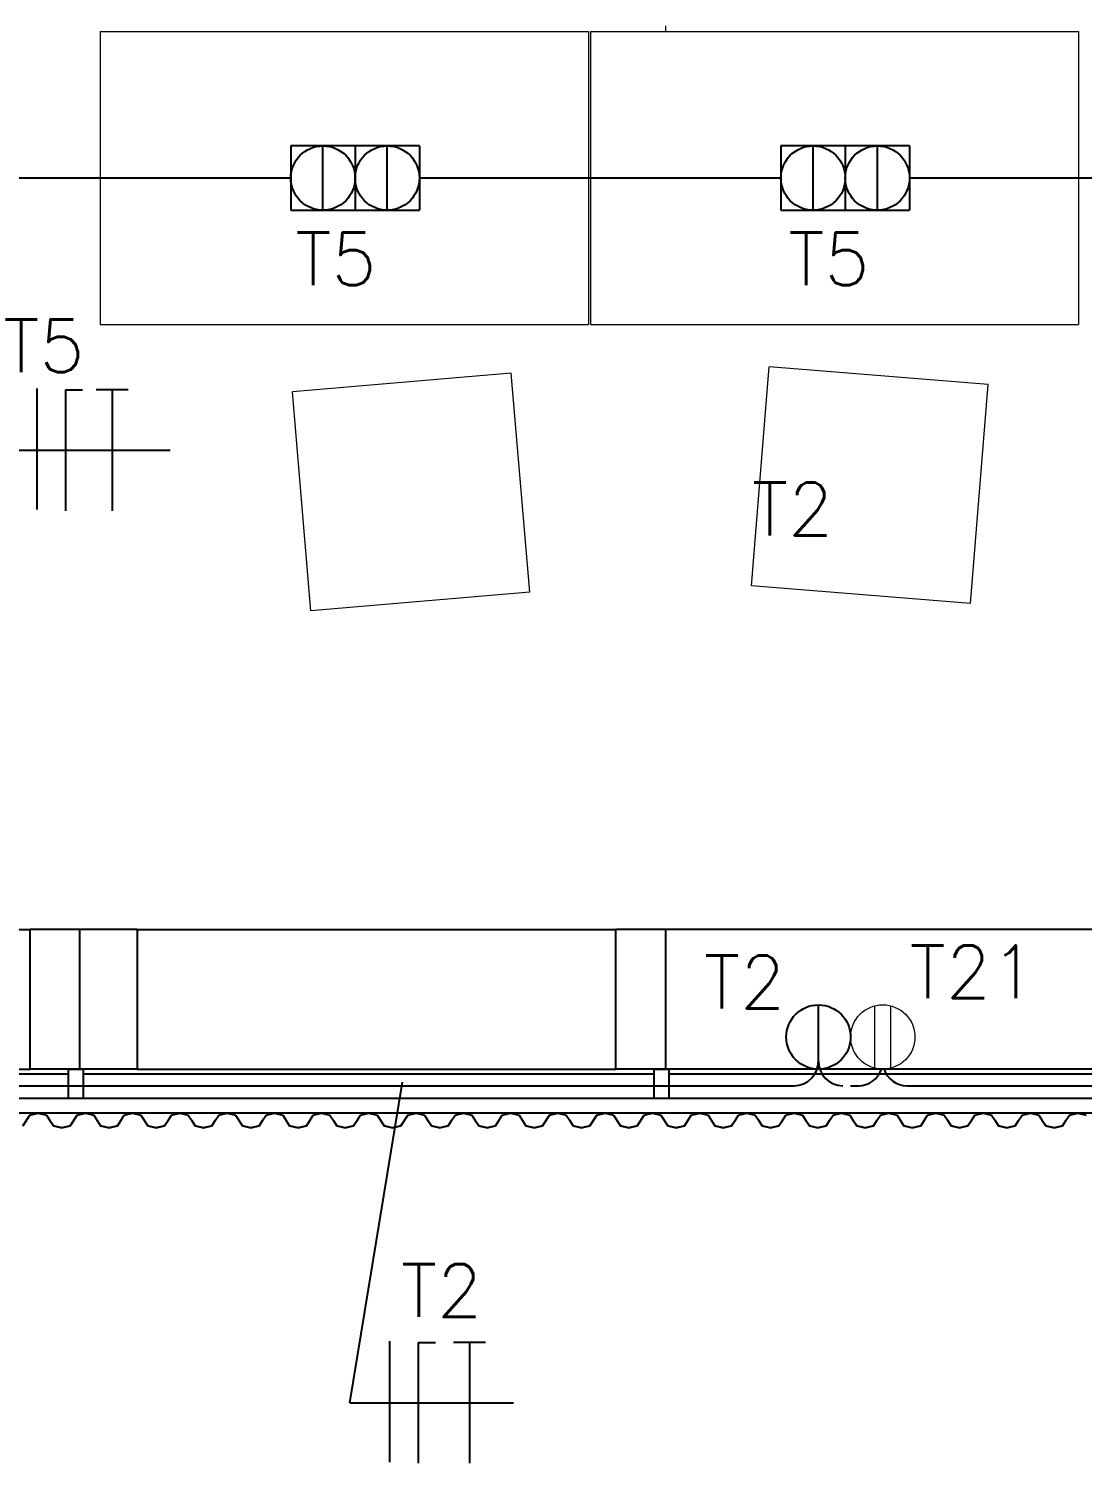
# Model space of a CAD drawing. Header units: millimetres. Extents: x 27525 to 1347740, y 16401 to 59429.
# Drawn here: x 644144 to 646302, y 33175 to 36113 of the extents above; entities that cross this region are included whole.
import ezdxf
from ezdxf.lldxf.tags import DXFTag

# ---------------------------------------------------------------- set-up
doc = ezdxf.new("R2010")
doc.units = ezdxf.units.MM
doc.layers.add('ArqElet', color=11, linetype='Continuous', lineweight=5)
for name, color, linetype in [('ARQUITETURA', 8, 'Continuous'), ('ELETRICA', 3, 'Continuous'), ('Eletruto embutido no piso', 4, 'HIDDEN'), ('PERFILADO', 2, 'Continuous')]:
    doc.layers.add(name, color=color, linetype=linetype)
doc.layers.add('Mobiliário', color=151, linetype='Continuous', lineweight=9, plot=False)
doc.styles.get("Standard").update_dxf_attribs({"font": 'romans.shx'})
tags = doc.linetypes.add('HIDDEN', pattern=[0.375, 0.25, -0.125]).pattern_tags.tags
tags[6:7] = [DXFTag(74, 4), DXFTag(75, 0), DXFTag(340, '0'), DXFTag(46, 1.0), DXFTag(50, 0.0), DXFTag(44, 0.0), DXFTag(45, 0.0)]
tags[4:5] = [DXFTag(74, 4), DXFTag(75, 0), DXFTag(340, '0'), DXFTag(46, 1.0), DXFTag(50, 0.0), DXFTag(44, 0.0), DXFTag(45, 0.0)]

# ---------------------------------------------------------------- blocks, each defined once
blk = doc.blocks.new('N1')
at = {"layer": 'ARQUITETURA', "color": 4, "lineweight": -2, "ltscale": 1.3}
for q in [(603856.7, 118519.9), (603915.2, 118932.3)]:
    blk.add_line((603856.7, 118932.3), q, dxfattribs=at)
blk = doc.blocks.new('te')
at = {"layer": 'ARQUITETURA', "color": 4, "lineweight": -2}
for p, q in [((645596.8, 24561.6), (645531.3, 24561.6)), ((645564.1, 24561.6), (645564.1, 24314.2))]:
    blk.add_line(p, q, dxfattribs=at)
blk = doc.blocks.new('T2')
at = {"layer": 'ArqElet', "color": 3}
for p, q in [((641803.1, 36121.6), (641909.4, 36121.6)), ((641803.1, 36094.3), (641909.4, 36094.3))]:
    blk.add_line(p, q, dxfattribs=at)
blk.add_circle((641856.3, 36108), 54.9, dxfattribs=at)

msp = doc.modelspace()

# ---------------------------------------------------------------- linework, layer by layer
at = {"color": 0}
for p, q in [((643166.054, 34268.373), (644147.032, 34268.373)), ((643166.054, 34268.373), (644147.032, 34268.373)), ((644249.055, 34268.373), (644147.032, 34268.373)), ((644147.032, 33982.375), (644147.032, 34268.373)), ((644249.055, 34268.373), (644147.032, 34268.373)), ((644147.032, 33982.375), (644147.032, 34268.373)), ((644249.055, 33982.375), (644249.055, 34268.373)), ((644249.055, 33982.375), (644249.055, 34268.373)), ((644366.054, 34268.373), (644249.055, 34268.373)), ((644249.055, 33982.375), (644249.055, 34268.373)), ((644249.055, 33982.375), (644249.055, 34268.373)), ((644366.054, 34268.373), (644249.055, 34268.373)), ((644366.054, 34268.373), (644366.054, 33982.375)), ((644366.054, 34268.373), (645347.031, 34268.373)), ((644366.054, 34268.373), (645347.031, 34268.373)), ((644366.054, 34268.373), (644366.054, 33982.375)), ((645449.055, 34268.373), (645347.031, 34268.373)), ((645347.031, 33982.375), (645347.031, 34268.373)), ((645449.055, 34268.373), (645347.031, 34268.373)), ((645347.031, 33982.375), (645347.031, 34268.373)), ((645449.055, 33982.375), (645449.055, 34268.373)), ((646649.055, 34268.373), (645449.055, 34268.373)), ((645449.055, 33982.375), (645449.055, 34268.373)), ((645449.055, 33982.375), (645449.055, 34268.373)), ((646649.055, 34268.373), (645449.055, 34268.373)), ((645449.055, 33982.375), (645449.055, 34268.373)), ((644225.548, 33972.21), (643055.548, 33972.21)), ((644225.548, 33972.21), (643055.548, 33972.21)), ((643166.054, 33982.375), (644147.032, 33982.375)), ((644225.548, 33922.376), (644225.548, 33982.376)), ((644225.548, 33922.376), (644225.548, 33982.376)), ((644366.054, 33982.375), (644249.055, 33982.375)), ((644366.054, 33982.375), (644249.055, 33982.375)), ((644255.548, 33982.376), (644255.548, 33922.376)), ((644255.548, 33982.376), (644255.548, 33922.376)), ((645425.548, 33972.21), (644255.548, 33972.21)), ((645425.548, 33972.21), (644255.548, 33972.21)), ((644366.054, 33982.375), (645347.031, 33982.375)), ((645449.055, 33982.375), (645347.031, 33982.375)), ((645449.055, 33982.375), (645347.031, 33982.375)), ((645425.548, 33982.376), (645455.548, 33982.376)), ((645425.548, 33922.376), (645425.548, 33982.376)), ((645425.548, 33922.376), (645425.548, 33982.376)), ((645425.548, 33982.376), (645455.548, 33982.376)), ((646649.055, 33982.375), (645449.055, 33982.375)), ((646649.055, 33982.375), (645449.055, 33982.375)), ((645455.548, 33982.376), (645455.548, 33922.376)), ((645455.548, 33982.376), (645455.548, 33922.376)), ((646625.548, 33972.21), (645455.548, 33972.21)), ((646625.548, 33972.21), (645455.548, 33972.21)), ((644225.548, 33922.376), (643055.548, 33922.376)), ((644255.548, 33922.376), (644225.548, 33922.376)), ((644255.548, 33922.376), (644225.548, 33922.376)), ((645425.548, 33922.376), (644255.548, 33922.376)), ((645455.548, 33922.376), (645425.548, 33922.376)), ((645455.548, 33922.376), (645425.548, 33922.376)), ((646625.548, 33922.376), (645455.548, 33922.376)), ((650573.957, 33892.376), (641523.957, 33892.376)), ((644146.233, 33887.955), (644132.056, 33866.61)), ((644132.056, 33866.61), (644146.233, 33887.955)), ((644132.056, 33866.61), (644146.233, 33887.955)), ((644146.233, 33887.955), (644163.345, 33892.376)), ((644146.233, 33887.955), (644163.345, 33892.376)), ((644146.233, 33887.955), (644163.345, 33892.376)), ((644163.345, 33892.376), (644180.456, 33887.955)), ((644163.345, 33892.376), (644180.456, 33887.955)), ((644163.345, 33892.376), (644180.456, 33887.955)), ((644180.456, 33887.955), (644187.545, 33877.282)), ((644180.456, 33887.955), (644187.545, 33877.282)), ((644180.456, 33887.955), (644187.545, 33877.282)), ((644194.633, 33866.61), (644187.545, 33877.282)), ((644187.545, 33877.282), (644194.633, 33866.61)), ((644187.545, 33877.282), (644194.633, 33866.61)), ((644243.033, 33887.955), (644228.856, 33866.61)), ((644228.856, 33866.61), (644243.033, 33887.955)), ((644228.856, 33866.61), (644243.033, 33887.955)), ((644243.033, 33887.955), (644260.144, 33892.376)), ((644243.033, 33887.955), (644260.144, 33892.376)), ((644243.033, 33887.955), (644260.144, 33892.376)), ((644260.144, 33892.376), (644277.256, 33887.955)), ((644260.144, 33892.376), (644277.256, 33887.955)), ((644260.144, 33892.376), (644277.256, 33887.955)), ((644277.256, 33887.955), (644291.433, 33866.61)), ((644277.256, 33887.955), (644291.433, 33866.61)), ((644277.256, 33887.955), (644291.433, 33866.61)), ((644325.656, 33866.61), (644332.744, 33877.282)), ((644332.744, 33877.282), (644325.656, 33866.61)), ((644325.656, 33866.61), (644332.744, 33877.282)), ((644332.744, 33877.282), (644339.833, 33887.955)), ((644332.744, 33877.282), (644339.833, 33887.955)), ((644332.744, 33877.282), (644339.833, 33887.955)), ((644339.833, 33887.955), (644356.944, 33892.376)), ((644339.833, 33887.955), (644356.944, 33892.376)), ((644339.833, 33887.955), (644356.944, 33892.376)), ((644356.944, 33892.376), (644374.056, 33887.955)), ((644356.944, 33892.376), (644374.056, 33887.955)), ((644356.944, 33892.376), (644374.056, 33887.955)), ((644374.056, 33887.955), (644388.233, 33866.61)), ((644374.056, 33887.955), (644388.233, 33866.61)), ((644374.056, 33887.955), (644388.233, 33866.61)), ((644422.456, 33866.61), (644429.544, 33877.282)), ((644429.544, 33877.282), (644422.456, 33866.61)), ((644422.456, 33866.61), (644429.544, 33877.282)), ((644429.544, 33877.282), (644436.632, 33887.955)), ((644429.544, 33877.282), (644436.632, 33887.955)), ((644429.544, 33877.282), (644436.632, 33887.955)), ((644436.632, 33887.955), (644453.744, 33892.376)), ((644436.632, 33887.955), (644453.744, 33892.376)), ((644436.632, 33887.955), (644453.744, 33892.376)), ((644453.744, 33892.376), (644470.856, 33887.955)), ((644453.744, 33892.376), (644470.856, 33887.955)), ((644453.744, 33892.376), (644470.856, 33887.955)), ((644470.856, 33887.955), (644477.944, 33877.282)), ((644470.856, 33887.955), (644477.944, 33877.282)), ((644470.856, 33887.955), (644477.944, 33877.282)), ((644485.032, 33866.61), (644477.944, 33877.282)), ((644477.944, 33877.282), (644485.032, 33866.61)), ((644477.944, 33877.282), (644485.032, 33866.61)), ((644519.256, 33866.61), (644526.344, 33877.282)), ((644526.344, 33877.282), (644519.256, 33866.61)), ((644519.256, 33866.61), (644526.344, 33877.282)), ((644526.344, 33877.282), (644533.432, 33887.955)), ((644526.344, 33877.282), (644533.432, 33887.955)), ((644526.344, 33877.282), (644533.432, 33887.955)), ((644533.432, 33887.955), (644550.544, 33892.376)), ((644533.432, 33887.955), (644550.544, 33892.376)), ((644533.432, 33887.955), (644550.544, 33892.376)), ((644550.544, 33892.376), (644567.656, 33887.955)), ((644550.544, 33892.376), (644567.656, 33887.955)), ((644550.544, 33892.376), (644567.656, 33887.955)), ((644567.656, 33887.955), (644581.832, 33866.61)), ((644567.656, 33887.955), (644581.832, 33866.61)), ((644567.656, 33887.955), (644581.832, 33866.61)), ((644616.056, 33866.61), (644623.144, 33877.282)), ((644623.144, 33877.282), (644616.056, 33866.61)), ((644616.056, 33866.61), (644623.144, 33877.282)), ((644623.144, 33877.282), (644630.232, 33887.955)), ((644623.144, 33877.282), (644630.232, 33887.955)), ((644623.144, 33877.282), (644630.232, 33887.955)), ((644630.232, 33887.955), (644647.344, 33892.376)), ((644630.232, 33887.955), (644647.344, 33892.376)), ((644630.232, 33887.955), (644647.344, 33892.376)), ((644647.344, 33892.376), (644664.456, 33887.955)), ((644647.344, 33892.376), (644664.456, 33887.955)), ((644647.344, 33892.376), (644664.456, 33887.955)), ((644664.456, 33887.955), (644671.544, 33877.282)), ((644664.456, 33887.955), (644671.544, 33877.282)), ((644664.456, 33887.955), (644671.544, 33877.282)), ((644678.632, 33866.61), (644671.544, 33877.282)), ((644671.544, 33877.282), (644678.632, 33866.61)), ((644671.544, 33877.282), (644678.632, 33866.61)), ((644712.856, 33866.61), (644719.944, 33877.282)), ((644719.944, 33877.282), (644712.856, 33866.61)), ((644712.856, 33866.61), (644719.944, 33877.282)), ((644719.944, 33877.282), (644727.032, 33887.955)), ((644719.944, 33877.282), (644727.032, 33887.955)), ((644719.944, 33877.282), (644727.032, 33887.955)), ((644727.032, 33887.955), (644744.144, 33892.376)), ((644727.032, 33887.955), (644744.144, 33892.376)), ((644727.032, 33887.955), (644744.144, 33892.376)), ((644744.144, 33892.376), (644761.256, 33887.955)), ((644744.144, 33892.376), (644761.256, 33887.955)), ((644744.144, 33892.376), (644761.256, 33887.955)), ((644761.256, 33887.955), (644768.344, 33877.282)), ((644761.256, 33887.955), (644768.344, 33877.282)), ((644761.256, 33887.955), (644768.344, 33877.282)), ((644775.432, 33866.61), (644768.344, 33877.282)), ((644768.344, 33877.282), (644775.432, 33866.61)), ((644768.344, 33877.282), (644775.432, 33866.61)), ((644809.656, 33866.61), (644816.744, 33877.282)), ((644816.744, 33877.282), (644809.656, 33866.61)), ((644809.656, 33866.61), (644816.744, 33877.282)), ((644816.744, 33877.282), (644823.832, 33887.955)), ((644816.744, 33877.282), (644823.832, 33887.955)), ((644816.744, 33877.282), (644823.832, 33887.955)), ((644823.832, 33887.955), (644840.944, 33892.376)), ((644823.832, 33887.955), (644840.944, 33892.376)), ((644823.832, 33887.955), (644840.944, 33892.376)), ((644840.944, 33892.376), (644858.056, 33887.955)), ((644840.944, 33892.376), (644858.056, 33887.955)), ((644840.944, 33892.376), (644858.056, 33887.955)), ((644858.056, 33887.955), (644872.232, 33866.61)), ((644858.056, 33887.955), (644872.232, 33866.61)), ((644858.056, 33887.955), (644872.232, 33866.61)), ((644920.631, 33887.955), (644906.456, 33866.61)), ((644906.456, 33866.61), (644920.631, 33887.955)), ((644906.456, 33866.61), (644920.631, 33887.955)), ((644920.631, 33887.955), (644937.743, 33892.376)), ((644920.631, 33887.955), (644937.743, 33892.376)), ((644920.631, 33887.955), (644937.743, 33892.376)), ((644937.743, 33892.376), (644954.855, 33887.955)), ((644937.743, 33892.376), (644954.855, 33887.955)), ((644937.743, 33892.376), (644954.855, 33887.955)), ((644954.855, 33887.955), (644961.943, 33877.282)), ((644954.855, 33887.955), (644961.943, 33877.282)), ((644954.855, 33887.955), (644961.943, 33877.282)), ((644969.031, 33866.61), (644961.943, 33877.282)), ((644961.943, 33877.282), (644969.031, 33866.61)), ((644961.943, 33877.282), (644969.031, 33866.61)), ((645003.255, 33866.61), (645010.343, 33877.282)), ((645010.343, 33877.282), (645003.255, 33866.61)), ((645003.255, 33866.61), (645010.343, 33877.282)), ((645010.343, 33877.282), (645017.431, 33887.955)), ((645010.343, 33877.282), (645017.431, 33887.955)), ((645010.343, 33877.282), (645017.431, 33887.955)), ((645017.431, 33887.955), (645034.543, 33892.376)), ((645017.431, 33887.955), (645034.543, 33892.376)), ((645017.431, 33887.955), (645034.543, 33892.376)), ((645034.543, 33892.376), (645051.655, 33887.955)), ((645034.543, 33892.376), (645051.655, 33887.955)), ((645034.543, 33892.376), (645051.655, 33887.955)), ((645051.655, 33887.955), (645058.743, 33877.282)), ((645051.655, 33887.955), (645058.743, 33877.282)), ((645051.655, 33887.955), (645058.743, 33877.282)), ((645065.831, 33866.61), (645058.743, 33877.282)), ((645058.743, 33877.282), (645065.831, 33866.61)), ((645058.743, 33877.282), (645065.831, 33866.61)), ((645100.055, 33866.61), (645107.143, 33877.282)), ((645107.143, 33877.282), (645100.055, 33866.61)), ((645100.055, 33866.61), (645107.143, 33877.282)), ((645107.143, 33877.282), (645114.231, 33887.955)), ((645107.143, 33877.282), (645114.231, 33887.955)), ((645107.143, 33877.282), (645114.231, 33887.955)), ((645114.231, 33887.955), (645131.343, 33892.376)), ((645114.231, 33887.955), (645131.343, 33892.376)), ((645114.231, 33887.955), (645131.343, 33892.376)), ((645131.343, 33892.376), (645148.455, 33887.955)), ((645131.343, 33892.376), (645148.455, 33887.955)), ((645131.343, 33892.376), (645148.455, 33887.955)), ((645148.455, 33887.955), (645162.631, 33866.61)), ((645148.455, 33887.955), (645162.631, 33866.61)), ((645148.455, 33887.955), (645162.631, 33866.61)), ((645211.031, 33887.955), (645196.855, 33866.61)), ((645196.855, 33866.61), (645211.031, 33887.955)), ((645196.855, 33866.61), (645211.031, 33887.955)), ((645211.031, 33887.955), (645228.143, 33892.376)), ((645211.031, 33887.955), (645228.143, 33892.376)), ((645211.031, 33887.955), (645228.143, 33892.376)), ((645228.143, 33892.376), (645245.255, 33887.955)), ((645228.143, 33892.376), (645245.255, 33887.955)), ((645228.143, 33892.376), (645245.255, 33887.955)), ((645245.255, 33887.955), (645252.343, 33877.282)), ((645245.255, 33887.955), (645252.343, 33877.282)), ((645245.255, 33887.955), (645252.343, 33877.282)), ((645259.431, 33866.61), (645252.343, 33877.282)), ((645252.343, 33877.282), (645259.431, 33866.61)), ((645252.343, 33877.282), (645259.431, 33866.61)), ((645307.831, 33887.955), (645293.655, 33866.61)), ((645293.655, 33866.61), (645307.831, 33887.955)), ((645293.655, 33866.61), (645307.831, 33887.955)), ((645307.831, 33887.955), (645324.943, 33892.376)), ((645307.831, 33887.955), (645324.943, 33892.376)), ((645307.831, 33887.955), (645324.943, 33892.376)), ((645324.943, 33892.376), (645342.055, 33887.955)), ((645324.943, 33892.376), (645342.055, 33887.955)), ((645324.943, 33892.376), (645342.055, 33887.955)), ((645342.055, 33887.955), (645356.231, 33866.61)), ((645342.055, 33887.955), (645356.231, 33866.61)), ((645342.055, 33887.955), (645356.231, 33866.61)), ((645404.631, 33887.955), (645390.455, 33866.61)), ((645390.455, 33866.61), (645404.631, 33887.955)), ((645390.455, 33866.61), (645404.631, 33887.955)), ((645404.631, 33887.955), (645421.743, 33892.376)), ((645404.631, 33887.955), (645421.743, 33892.376)), ((645404.631, 33887.955), (645421.743, 33892.376)), ((645421.743, 33892.376), (645438.855, 33887.955)), ((645421.743, 33892.376), (645438.855, 33887.955)), ((645421.743, 33892.376), (645438.855, 33887.955)), ((645438.855, 33887.955), (645453.031, 33866.61)), ((645438.855, 33887.955), (645453.031, 33866.61)), ((645438.855, 33887.955), (645453.031, 33866.61)), ((645501.431, 33887.955), (645487.255, 33866.61)), ((645487.255, 33866.61), (645501.431, 33887.955)), ((645487.255, 33866.61), (645501.431, 33887.955)), ((645501.431, 33887.955), (645518.543, 33892.376)), ((645501.431, 33887.955), (645518.543, 33892.376)), ((645501.431, 33887.955), (645518.543, 33892.376)), ((645518.543, 33892.376), (645535.655, 33887.955)), ((645518.543, 33892.376), (645535.655, 33887.955)), ((645518.543, 33892.376), (645535.655, 33887.955)), ((645535.655, 33887.955), (645549.83, 33866.61)), ((645535.655, 33887.955), (645549.83, 33866.61)), ((645535.655, 33887.955), (645549.83, 33866.61)), ((645584.054, 33866.61), (645591.142, 33877.282)), ((645591.142, 33877.282), (645584.054, 33866.61)), ((645584.054, 33866.61), (645591.142, 33877.282)), ((645591.142, 33877.282), (645598.23, 33887.955)), ((645591.142, 33877.282), (645598.23, 33887.955)), ((645591.142, 33877.282), (645598.23, 33887.955)), ((645598.23, 33887.955), (645615.342, 33892.376)), ((645598.23, 33887.955), (645615.342, 33892.376)), ((645598.23, 33887.955), (645615.342, 33892.376)), ((645615.342, 33892.376), (645632.454, 33887.955)), ((645615.342, 33892.376), (645632.454, 33887.955)), ((645615.342, 33892.376), (645632.454, 33887.955)), ((645632.454, 33887.955), (645639.542, 33877.282)), ((645632.454, 33887.955), (645639.542, 33877.282)), ((645632.454, 33887.955), (645639.542, 33877.282)), ((645646.63, 33866.61), (645639.542, 33877.282)), ((645639.542, 33877.282), (645646.63, 33866.61)), ((645639.542, 33877.282), (645646.63, 33866.61)), ((645680.854, 33866.61), (645687.942, 33877.282)), ((645687.942, 33877.282), (645680.854, 33866.61)), ((645680.854, 33866.61), (645687.942, 33877.282)), ((645687.942, 33877.282), (645695.03, 33887.955)), ((645687.942, 33877.282), (645695.03, 33887.955)), ((645687.942, 33877.282), (645695.03, 33887.955)), ((645695.03, 33887.955), (645712.142, 33892.376)), ((645695.03, 33887.955), (645712.142, 33892.376)), ((645695.03, 33887.955), (645712.142, 33892.376)), ((645712.142, 33892.376), (645729.254, 33887.955)), ((645712.142, 33892.376), (645729.254, 33887.955)), ((645712.142, 33892.376), (645729.254, 33887.955)), ((645729.254, 33887.955), (645736.342, 33877.282)), ((645729.254, 33887.955), (645736.342, 33877.282)), ((645729.254, 33887.955), (645736.342, 33877.282)), ((645743.43, 33866.61), (645736.342, 33877.282)), ((645736.342, 33877.282), (645743.43, 33866.61)), ((645736.342, 33877.282), (645743.43, 33866.61)), ((645777.654, 33866.61), (645784.742, 33877.282)), ((645784.742, 33877.282), (645777.654, 33866.61)), ((645777.654, 33866.61), (645784.742, 33877.282)), ((645784.742, 33877.282), (645791.83, 33887.955)), ((645784.742, 33877.282), (645791.83, 33887.955)), ((645784.742, 33877.282), (645791.83, 33887.955)), ((645791.83, 33887.955), (645808.942, 33892.376)), ((645791.83, 33887.955), (645808.942, 33892.376)), ((645791.83, 33887.955), (645808.942, 33892.376)), ((645808.942, 33892.376), (645826.054, 33887.955)), ((645808.942, 33892.376), (645826.054, 33887.955)), ((645808.942, 33892.376), (645826.054, 33887.955)), ((645826.054, 33887.955), (645833.142, 33877.282)), ((645826.054, 33887.955), (645833.142, 33877.282)), ((645826.054, 33887.955), (645833.142, 33877.282)), ((645840.23, 33866.61), (645833.142, 33877.282)), ((645833.142, 33877.282), (645840.23, 33866.61)), ((645833.142, 33877.282), (645840.23, 33866.61)), ((645874.454, 33866.61), (645881.542, 33877.282)), ((645881.542, 33877.282), (645874.454, 33866.61)), ((645874.454, 33866.61), (645881.542, 33877.282)), ((645881.542, 33877.282), (645888.63, 33887.955)), ((645881.542, 33877.282), (645888.63, 33887.955)), ((645881.542, 33877.282), (645888.63, 33887.955)), ((645888.63, 33887.955), (645905.742, 33892.376)), ((645888.63, 33887.955), (645905.742, 33892.376)), ((645888.63, 33887.955), (645905.742, 33892.376)), ((645905.742, 33892.376), (645922.854, 33887.955)), ((645905.742, 33892.376), (645922.854, 33887.955)), ((645905.742, 33892.376), (645922.854, 33887.955)), ((645922.854, 33887.955), (645929.942, 33877.282)), ((645922.854, 33887.955), (645929.942, 33877.282)), ((645922.854, 33887.955), (645929.942, 33877.282)), ((645937.03, 33866.61), (645929.942, 33877.282)), ((645929.942, 33877.282), (645937.03, 33866.61)), ((645929.942, 33877.282), (645937.03, 33866.61)), ((645971.254, 33866.61), (645978.342, 33877.282)), ((645978.342, 33877.282), (645971.254, 33866.61)), ((645971.254, 33866.61), (645978.342, 33877.282)), ((645978.342, 33877.282), (645985.43, 33887.955)), ((645978.342, 33877.282), (645985.43, 33887.955)), ((645978.342, 33877.282), (645985.43, 33887.955)), ((645985.43, 33887.955), (646002.542, 33892.376)), ((645985.43, 33887.955), (646002.542, 33892.376)), ((645985.43, 33887.955), (646002.542, 33892.376)), ((646002.542, 33892.376), (646019.654, 33887.955)), ((646002.542, 33892.376), (646019.654, 33887.955)), ((646002.542, 33892.376), (646019.654, 33887.955)), ((646019.654, 33887.955), (646026.741, 33877.282)), ((646019.654, 33887.955), (646026.741, 33877.282)), ((646019.654, 33887.955), (646026.741, 33877.282)), ((646033.83, 33866.61), (646026.741, 33877.282)), ((646026.741, 33877.282), (646033.83, 33866.61)), ((646026.741, 33877.282), (646033.83, 33866.61)), ((646068.054, 33866.61), (646075.141, 33877.282)), ((646075.141, 33877.282), (646068.054, 33866.61)), ((646068.054, 33866.61), (646075.141, 33877.282)), ((646075.141, 33877.282), (646082.23, 33887.955)), ((646075.141, 33877.282), (646082.23, 33887.955)), ((646075.141, 33877.282), (646082.23, 33887.955)), ((646082.23, 33887.955), (646099.341, 33892.376)), ((646082.23, 33887.955), (646099.341, 33892.376)), ((646082.23, 33887.955), (646099.341, 33892.376)), ((646099.341, 33892.376), (646116.454, 33887.955)), ((646099.341, 33892.376), (646116.454, 33887.955)), ((646099.341, 33892.376), (646116.454, 33887.955)), ((646116.454, 33887.955), (646123.541, 33877.282)), ((646116.454, 33887.955), (646123.541, 33877.282)), ((646116.454, 33887.955), (646123.541, 33877.282)), ((646130.63, 33866.61), (646123.541, 33877.282)), ((646123.541, 33877.282), (646130.63, 33866.61)), ((646123.541, 33877.282), (646130.63, 33866.61)), ((646164.854, 33866.61), (646171.941, 33877.282)), ((646171.941, 33877.282), (646164.854, 33866.61)), ((646164.854, 33866.61), (646171.941, 33877.282)), ((646171.941, 33877.282), (646179.029, 33887.955)), ((646171.941, 33877.282), (646179.029, 33887.955)), ((646171.941, 33877.282), (646179.029, 33887.955)), ((646179.029, 33887.955), (646196.141, 33892.376)), ((646179.029, 33887.955), (646196.141, 33892.376)), ((646179.029, 33887.955), (646196.141, 33892.376)), ((646196.141, 33892.376), (646213.254, 33887.955)), ((646196.141, 33892.376), (646213.254, 33887.955)), ((646196.141, 33892.376), (646213.254, 33887.955)), ((646213.254, 33887.955), (646220.341, 33877.282)), ((646213.254, 33887.955), (646220.341, 33877.282)), ((646213.254, 33887.955), (646220.341, 33877.282)), ((646227.429, 33866.61), (646220.341, 33877.282)), ((646220.341, 33877.282), (646227.429, 33866.61)), ((646220.341, 33877.282), (646227.429, 33866.61)), ((646261.653, 33866.61), (646268.741, 33877.282)), ((646268.741, 33877.282), (646261.653, 33866.61)), ((646261.653, 33866.61), (646268.741, 33877.282)), ((646268.741, 33877.282), (646275.829, 33887.955)), ((646268.741, 33877.282), (646275.829, 33887.955)), ((646268.741, 33877.282), (646275.829, 33887.955)), ((646275.829, 33887.955), (646292.941, 33892.376)), ((646275.829, 33887.955), (646292.941, 33892.376)), ((646275.829, 33887.955), (646292.941, 33892.376)), ((646292.941, 33892.376), (646310.053, 33887.955)), ((646292.941, 33892.376), (646310.053, 33887.955)), ((646292.941, 33892.376), (646310.053, 33887.955)), ((644194.633, 33866.61), (644211.745, 33862.189)), ((644211.745, 33862.189), (644194.633, 33866.61)), ((644194.633, 33866.61), (644211.745, 33862.189)), ((644211.745, 33862.189), (644228.856, 33866.61)), ((644228.856, 33866.61), (644211.745, 33862.189)), ((644211.745, 33862.189), (644228.856, 33866.61)), ((644291.433, 33866.61), (644308.544, 33862.189)), ((644308.544, 33862.189), (644291.433, 33866.61)), ((644291.433, 33866.61), (644308.544, 33862.189)), ((644308.544, 33862.189), (644325.656, 33866.61)), ((644325.656, 33866.61), (644308.544, 33862.189)), ((644308.544, 33862.189), (644325.656, 33866.61)), ((644388.233, 33866.61), (644405.344, 33862.189)), ((644405.344, 33862.189), (644388.233, 33866.61)), ((644388.233, 33866.61), (644405.344, 33862.189)), ((644405.344, 33862.189), (644422.456, 33866.61)), ((644422.456, 33866.61), (644405.344, 33862.189)), ((644405.344, 33862.189), (644422.456, 33866.61)), ((644485.032, 33866.61), (644502.144, 33862.189)), ((644502.144, 33862.189), (644485.032, 33866.61)), ((644485.032, 33866.61), (644502.144, 33862.189)), ((644502.144, 33862.189), (644519.256, 33866.61)), ((644519.256, 33866.61), (644502.144, 33862.189)), ((644502.144, 33862.189), (644519.256, 33866.61)), ((644581.832, 33866.61), (644598.944, 33862.189)), ((644598.944, 33862.189), (644581.832, 33866.61)), ((644581.832, 33866.61), (644598.944, 33862.189)), ((644598.944, 33862.189), (644616.056, 33866.61)), ((644616.056, 33866.61), (644598.944, 33862.189)), ((644598.944, 33862.189), (644616.056, 33866.61)), ((644678.632, 33866.61), (644695.744, 33862.189)), ((644695.744, 33862.189), (644678.632, 33866.61)), ((644678.632, 33866.61), (644695.744, 33862.189)), ((644695.744, 33862.189), (644712.856, 33866.61)), ((644712.856, 33866.61), (644695.744, 33862.189)), ((644695.744, 33862.189), (644712.856, 33866.61)), ((644775.432, 33866.61), (644792.544, 33862.189)), ((644792.544, 33862.189), (644775.432, 33866.61)), ((644775.432, 33866.61), (644792.544, 33862.189)), ((644792.544, 33862.189), (644809.656, 33866.61)), ((644809.656, 33866.61), (644792.544, 33862.189)), ((644792.544, 33862.189), (644809.656, 33866.61)), ((644872.232, 33866.61), (644889.344, 33862.189)), ((644889.344, 33862.189), (644872.232, 33866.61)), ((644872.232, 33866.61), (644889.344, 33862.189)), ((644889.344, 33862.189), (644906.456, 33866.61)), ((644906.456, 33866.61), (644889.344, 33862.189)), ((644889.344, 33862.189), (644906.456, 33866.61)), ((644969.031, 33866.61), (644986.143, 33862.189)), ((644986.143, 33862.189), (644969.031, 33866.61)), ((644969.031, 33866.61), (644986.143, 33862.189)), ((644986.143, 33862.189), (645003.255, 33866.61)), ((645003.255, 33866.61), (644986.143, 33862.189)), ((644986.143, 33862.189), (645003.255, 33866.61)), ((645065.831, 33866.61), (645082.943, 33862.189)), ((645082.943, 33862.189), (645065.831, 33866.61)), ((645065.831, 33866.61), (645082.943, 33862.189)), ((645082.943, 33862.189), (645100.055, 33866.61)), ((645100.055, 33866.61), (645082.943, 33862.189)), ((645082.943, 33862.189), (645100.055, 33866.61)), ((645162.631, 33866.61), (645179.743, 33862.189)), ((645179.743, 33862.189), (645162.631, 33866.61)), ((645162.631, 33866.61), (645179.743, 33862.189)), ((645179.743, 33862.189), (645196.855, 33866.61)), ((645196.855, 33866.61), (645179.743, 33862.189)), ((645179.743, 33862.189), (645196.855, 33866.61)), ((645259.431, 33866.61), (645276.543, 33862.189)), ((645276.543, 33862.189), (645259.431, 33866.61)), ((645259.431, 33866.61), (645276.543, 33862.189)), ((645276.543, 33862.189), (645293.655, 33866.61)), ((645293.655, 33866.61), (645276.543, 33862.189)), ((645276.543, 33862.189), (645293.655, 33866.61)), ((645356.231, 33866.61), (645373.343, 33862.189)), ((645373.343, 33862.189), (645356.231, 33866.61)), ((645356.231, 33866.61), (645373.343, 33862.189)), ((645373.343, 33862.189), (645390.455, 33866.61)), ((645390.455, 33866.61), (645373.343, 33862.189)), ((645373.343, 33862.189), (645390.455, 33866.61)), ((645453.031, 33866.61), (645470.143, 33862.189)), ((645470.143, 33862.189), (645453.031, 33866.61)), ((645453.031, 33866.61), (645470.143, 33862.189)), ((645470.143, 33862.189), (645487.255, 33866.61)), ((645487.255, 33866.61), (645470.143, 33862.189)), ((645470.143, 33862.189), (645487.255, 33866.61)), ((645549.83, 33866.61), (645566.942, 33862.189)), ((645566.942, 33862.189), (645549.83, 33866.61)), ((645549.83, 33866.61), (645566.942, 33862.189)), ((645566.942, 33862.189), (645584.054, 33866.61)), ((645584.054, 33866.61), (645566.942, 33862.189)), ((645566.942, 33862.189), (645584.054, 33866.61)), ((645646.63, 33866.61), (645663.742, 33862.189)), ((645663.742, 33862.189), (645646.63, 33866.61)), ((645646.63, 33866.61), (645663.742, 33862.189)), ((645663.742, 33862.189), (645680.854, 33866.61)), ((645680.854, 33866.61), (645663.742, 33862.189)), ((645663.742, 33862.189), (645680.854, 33866.61)), ((645743.43, 33866.61), (645760.542, 33862.189)), ((645760.542, 33862.189), (645743.43, 33866.61)), ((645743.43, 33866.61), (645760.542, 33862.189)), ((645760.542, 33862.189), (645777.654, 33866.61)), ((645777.654, 33866.61), (645760.542, 33862.189)), ((645760.542, 33862.189), (645777.654, 33866.61)), ((645840.23, 33866.61), (645857.342, 33862.189)), ((645857.342, 33862.189), (645840.23, 33866.61)), ((645840.23, 33866.61), (645857.342, 33862.189)), ((645857.342, 33862.189), (645874.454, 33866.61)), ((645874.454, 33866.61), (645857.342, 33862.189)), ((645857.342, 33862.189), (645874.454, 33866.61)), ((645937.03, 33866.61), (645954.142, 33862.189)), ((645954.142, 33862.189), (645937.03, 33866.61)), ((645937.03, 33866.61), (645954.142, 33862.189)), ((645954.142, 33862.189), (645971.254, 33866.61)), ((645971.254, 33866.61), (645954.142, 33862.189)), ((645954.142, 33862.189), (645971.254, 33866.61)), ((646033.83, 33866.61), (646050.942, 33862.189)), ((646050.942, 33862.189), (646033.83, 33866.61)), ((646033.83, 33866.61), (646050.942, 33862.189)), ((646050.942, 33862.189), (646068.054, 33866.61)), ((646068.054, 33866.61), (646050.942, 33862.189)), ((646050.942, 33862.189), (646068.054, 33866.61)), ((646130.63, 33866.61), (646147.741, 33862.189)), ((646147.741, 33862.189), (646130.63, 33866.61)), ((646130.63, 33866.61), (646147.741, 33862.189)), ((646147.741, 33862.189), (646164.854, 33866.61)), ((646164.854, 33866.61), (646147.741, 33862.189)), ((646147.741, 33862.189), (646164.854, 33866.61)), ((646227.429, 33866.61), (646244.541, 33862.189)), ((646244.541, 33862.189), (646227.429, 33866.61)), ((646227.429, 33866.61), (646244.541, 33862.189)), ((646244.541, 33862.189), (646261.653, 33866.61)), ((646261.653, 33866.61), (646244.541, 33862.189)), ((646244.541, 33862.189), (646261.653, 33866.61))]:
    msp.add_line(p, q, dxfattribs=at)
at = {"layer": 'ARQUITETURA', "color": 4, "lineweight": -2, "ltscale": 1.3}
for p, q in [((644160.428, 35375.804), (644160.428, 35128.404)), ((644883.008, 33425.205), (644883.008, 33177.805))]:
    msp.add_line(p, q, dxfattribs=at)
at = {"layer": 'ELETRICA'}
for p, q in [((644812.72, 35872.98), (644681.008, 35872.98)), ((644681.008, 35872.98), (644681.008, 35741.268)), ((644746.864, 35741.268), (644746.864, 35872.98)), ((644944.433, 35872.98), (644812.72, 35872.98)), ((644812.72, 35872.98), (644812.72, 35741.268)), ((644812.72, 35872.98), (644812.72, 35741.268)), ((644878.577, 35741.268), (644878.577, 35872.98)), ((644944.433, 35872.98), (644944.433, 35741.268)), ((645816.676, 35872.98), (645684.963, 35872.98)), ((645684.963, 35872.98), (645684.963, 35741.268)), ((645750.82, 35741.268), (645750.82, 35872.98)), ((645948.388, 35872.98), (645816.676, 35872.98)), ((645816.676, 35872.98), (645816.676, 35741.268)), ((645816.676, 35872.98), (645816.676, 35741.268)), ((645882.532, 35741.268), (645882.532, 35872.98)), ((645948.388, 35872.98), (645948.388, 35741.268)), ((644681.008, 35741.268), (644812.72, 35741.268)), ((644812.72, 35741.268), (644944.433, 35741.268)), ((645684.963, 35741.268), (645816.676, 35741.268)), ((645816.676, 35741.268), (645948.388, 35741.268)), ((645761.849, 33982.375), (645761.849, 34114.087)), ((644249.055, 33982.375), (644147.032, 33982.375)), ((644249.055, 33982.375), (644147.032, 33982.375)), ((644225.548, 33982.376), (644255.548, 33982.376)), ((644225.548, 33982.376), (644255.548, 33982.376))]:
    msp.add_line(p, q, dxfattribs=at)
for centre in [(644746.864, 35807.124), (644878.577, 35807.124), (645750.82, 35807.124), (645882.532, 35807.124), (645761.849, 34048.231)]:
    msp.add_circle(centre, 65.856, dxfattribs=at)
at = {"layer": 'Eletruto embutido no piso', "ltscale": 400}
for p, q in [((644681.008, 35807.124), (643158.816, 35807.124)), ((645684.963, 35807.124), (644944.433, 35807.124)), ((646675.109, 35807.124), (645948.388, 35807.124)), ((644105.194, 33948.589), (645711.849, 33948.589)), ((645827.705, 33948.589), (645843.561, 33948.589)), ((645943.561, 33948.589), (647733.199, 33948.589))]:
    msp.add_line(p, q, dxfattribs=at)
for centre, start, end in [((645711.849, 33998.589), 270, 0), ((645811.849, 33998.589), 180, 270), ((645843.561, 33998.589), 270, 341.1442), ((645943.561, 33998.589), 198.8558, 270)]:
    msp.add_arc(centre, 50, start, end, dxfattribs=at)
at = {"layer": 'Mobiliário'}
for p, q in [((644290.771, 36107.131), (645290.771, 36107.131)), ((644290.771, 36107.131), (644290.771, 35507.131)), ((645290.771, 36107.131), (645290.771, 35507.131)), ((645294.727, 36107.131), (646294.727, 36107.131)), ((645294.727, 36107.131), (645294.727, 35507.131)), ((645449.055, 36107.131), (645449.055, 36118.613)), ((645449.055, 36107.131), (645449.055, 36118.613)), ((646294.727, 36107.131), (646294.727, 35507.131)), ((644290.771, 35507.131), (645290.771, 35507.131)), ((645294.727, 35507.131), (646294.727, 35507.131)), ((645132.626, 35407.454), (644684.234, 35369.453)), ((645170.627, 34959.061), (645132.626, 35407.454)), ((645624.732, 34971.921), (645660.665, 35420.484)), ((646109.228, 35384.551), (645660.665, 35420.484)), ((644722.234, 34921.061), (644684.234, 35369.453)), ((646073.295, 34935.988), (646109.228, 35384.551)), ((645170.627, 34959.061), (644722.234, 34921.061)), ((646073.295, 34935.988), (645624.732, 34971.921))]:
    msp.add_line(p, q, dxfattribs=at)
at = {"layer": 'PERFILADO', "color": 1, "lineweight": -2, "ltscale": 1.3}
for p, q in [((644079.17, 35249.644), (644433.976, 35249.644)), ((644801.75, 33299.045), (644909.686, 33955.672)), ((644801.75, 33299.045), (645137.269, 33299.045))]:
    msp.add_line(p, q, dxfattribs=at)

# ---------------------------------------------------------------- block references
at = {"layer": 'ARQUITETURA', "color": 1, "lineweight": -2, "xscale": 0.6, "yscale": 0.6, "zscale": 0.6}
for p in [(281905.464, -35986.017), (282628.044, -37936.616)]:
    msp.add_blockref('N1', p, dxfattribs=at)
at = {"layer": 'PERFILADO', "color": 1, "lineweight": -2}
for p in [(-1248.852, 10811.727), (-517.073, 8861.128)]:
    msp.add_blockref('te', p, dxfattribs=at)
at = {"layer": 'PERFILADO', "color": 1, "lineweight": -2, "xscale": 1.2, "yscale": 1.2, "zscale": 1.2, "rotation": 90}
msp.add_blockref('T2', (689223.156, -736179.304), dxfattribs=at)

# ---------------------------------------------------------------- texts
at = {"layer": 'ELETRICA'}
for s, p in [('T5', (644689.87, 35587.492)), ('T5', (645699.814, 35587.492)), ('T5', (644091.704, 35409.725)), ('T2', (645625.525, 35075.463)), ('T21', (645948.642, 34127.946)), ('T2', (645527.184, 34106.89)), ('T2', (644906.254, 33475.212))]:
    msp.add_text(s, height=108, dxfattribs=at).set_placement(p)

doc.saveas('drawing.dxf')
